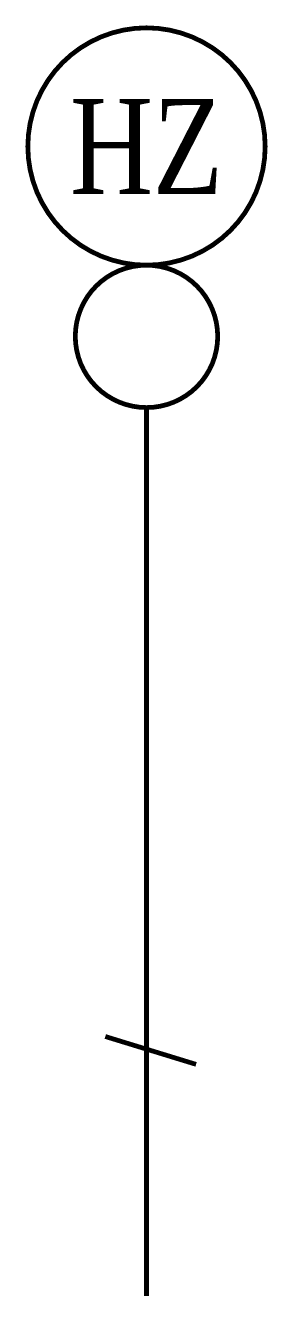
# Model space of a CAD drawing. Header units: millimetres. Extents: x -2.6 to 2.6, y -0.1 to 26.8.
import ezdxf
from ezdxf.enums import TextEntityAlignment as Align

# ---------------------------------------------------------------- set-up
doc = ezdxf.new("R2010")
doc.units = ezdxf.units.MM
doc.styles.add('CHINESE', font='TIMES.TTF', dxfattribs={"width": 0.8, "height": 3})

msp = doc.modelspace()

# ---------------------------------------------------------------- linework, layer by layer
at = {"const_width": 0.1}
for points in [[(-2.5, 24.219, 1), (2.5, 24.219, 1)], [(-1.5, 20.219, 1), (1.5, 20.219, 1)]]:
    msp.add_lwpolyline(points, format="xyb", close=True, dxfattribs=at)
at = {"color": 7, "const_width": 0.1}
for points in [[(0, 0), (0, 18.719)], [(1.045, 4.883), (-0.868, 5.47)]]:
    msp.add_lwpolyline(points, dxfattribs=at)

# ---------------------------------------------------------------- texts
at = {"style": 'CHINESE', "width": 0.8}
msp.add_attdef('HZ', text='', height=2, dxfattribs=at).set_placement((0, 24.219), align=Align.MIDDLE)

doc.saveas('drawing.dxf')
